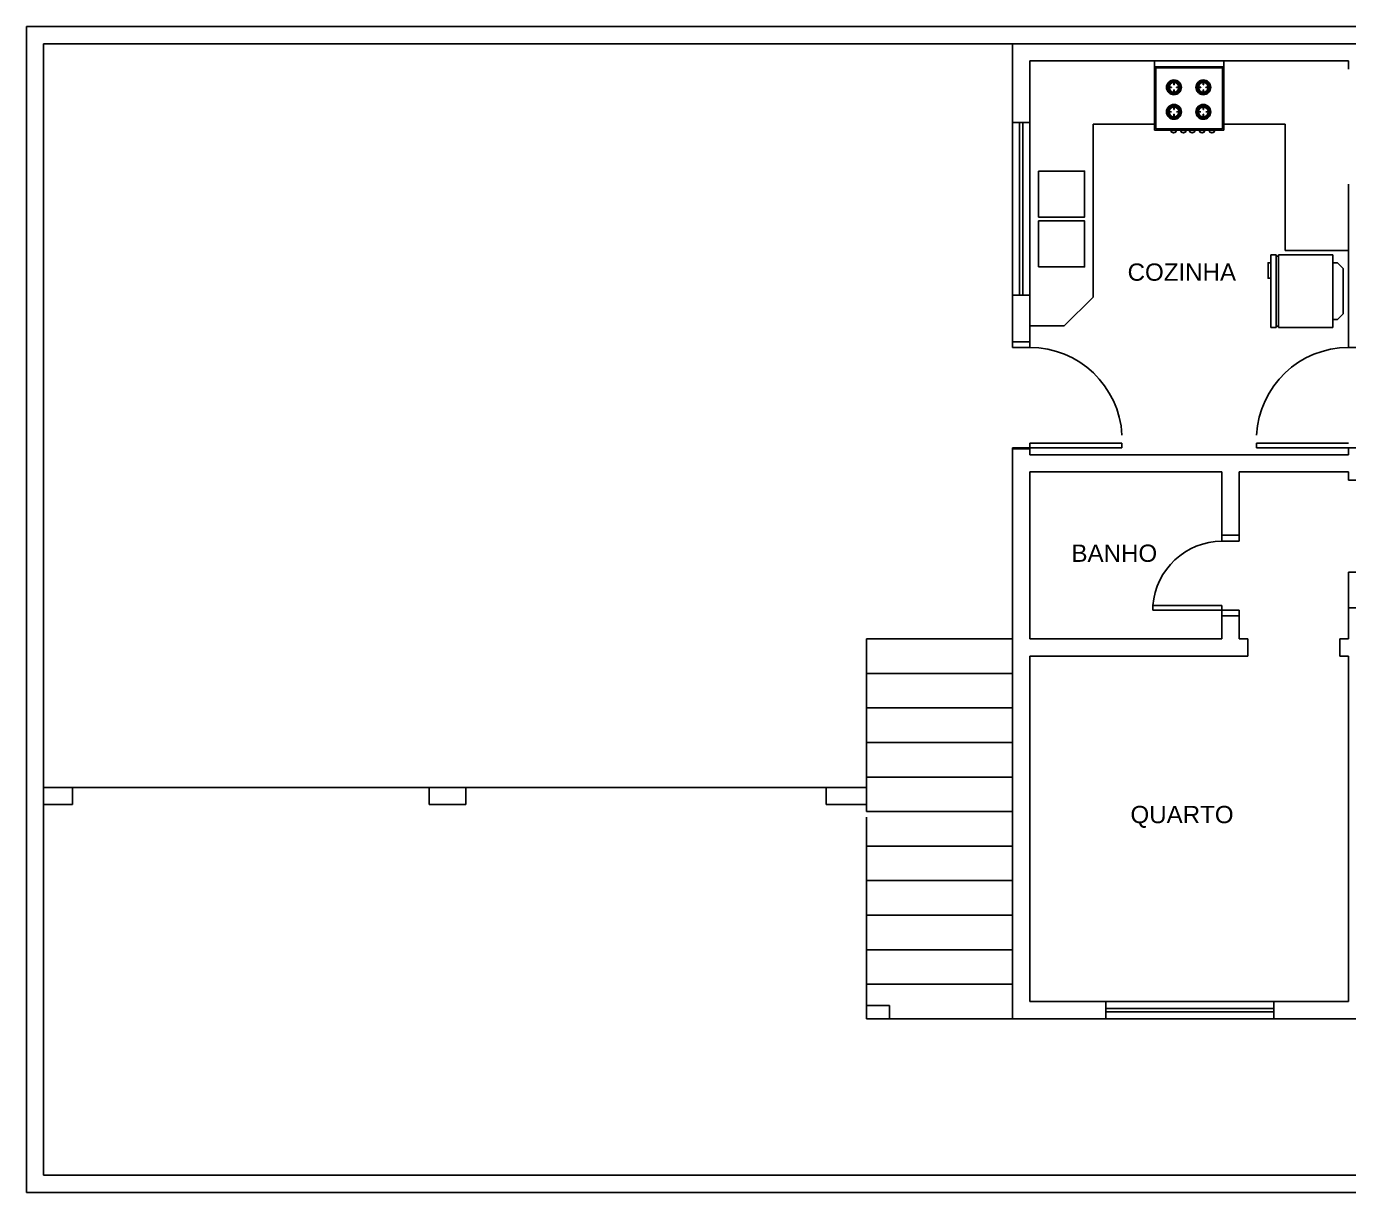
# Model space of a CAD drawing. Extents: x 130 to 509, y 87 to 225.
# Drawn here: x 323.66 to 335.15, y 150.93 to 161.06 of the extents above; entities that cross this region are included whole.
import ezdxf

# ---------------------------------------------------------------- set-up
doc = ezdxf.new("R2010")
doc.units = 0
doc.header["$LTSCALE"] = 7
doc.linetypes.add('HIDDEN', pattern=[0.375, 0.25, -0.125])
for name, color, linetype in [('01', 7, 'CONTINUOUS'), ('01T', 7, 'HIDDEN'), ('02', 2, 'CONTINUOUS'), ('06', 6, 'CONTINUOUS'), ('20T', 2, 'HIDDEN'), ('40', 4, 'CONTINUOUS'), ('60', 1, 'CONTINUOUS')]:
    doc.layers.add(name, color=color, linetype=linetype)
doc.styles.add('ARIAL', font='arial.ttf', dxfattribs={"height": 0.075})

msp = doc.modelspace()

# ---------------------------------------------------------------- linework, layer by layer
at = {"layer": '01'}
for p, q in [((332.376, 160.222), (332.226, 160.222)), ((332.226, 158.722), (332.226, 160.222)), ((332.286, 158.722), (332.286, 160.222)), ((332.316, 160.222), (332.316, 158.722)), ((332.376, 160.222), (332.376, 158.722)), ((332.376, 158.722), (332.226, 158.722)), ((333.036, 152.587), (334.496, 152.587)), ((333.036, 152.587), (333.036, 152.437)), ((333.036, 152.527), (334.496, 152.527)), ((334.496, 152.497), (333.036, 152.497)), ((334.496, 152.587), (334.496, 152.437)), ((334.496, 152.437), (333.036, 152.437))]:
    msp.add_line(p, q, dxfattribs=at)
at = {"layer": '01T'}
for p, q in [((330.956, 152.437), (330.956, 154.297)), ((330.956, 153.937), (332.226, 153.937)), ((330.956, 153.637), (332.226, 153.637)), ((330.956, 153.337), (332.226, 153.337)), ((330.956, 153.037), (332.226, 153.037)), ((330.956, 152.737), (332.226, 152.737)), ((330.956, 152.437), (332.226, 152.437))]:
    msp.add_line(p, q, dxfattribs=at)
at = {"layer": '02'}
for p, q in [((333.461, 160.757), (334.061, 160.757)), ((333.461, 160.157), (333.461, 160.757)), ((333.461, 160.757), (333.461, 160.207)), ((334.061, 160.757), (334.061, 160.157)), ((334.061, 160.757), (334.061, 160.207)), ((333.461, 160.707), (334.061, 160.707)), ((333.471, 160.697), (334.051, 160.697)), ((333.471, 160.167), (333.471, 160.697)), ((334.051, 160.697), (334.051, 160.167)), ((333.608, 160.529), (333.608, 160.527)), ((333.63, 160.549), (333.628, 160.549)), ((333.651, 160.529), (333.651, 160.527)), ((333.862, 160.529), (333.862, 160.527)), ((333.885, 160.549), (333.883, 160.549)), ((333.905, 160.529), (333.905, 160.527)), ((333.63, 160.506), (333.628, 160.506)), ((333.885, 160.506), (333.883, 160.506)), ((333.608, 160.316), (333.608, 160.314)), ((333.63, 160.337), (333.628, 160.337)), ((333.63, 160.294), (333.628, 160.294)), ((333.651, 160.316), (333.651, 160.314)), ((333.862, 160.316), (333.862, 160.314)), ((333.885, 160.337), (333.883, 160.337)), ((333.885, 160.294), (333.883, 160.294)), ((333.905, 160.316), (333.905, 160.314)), ((332.926, 160.207), (332.926, 158.705)), ((332.926, 160.207), (333.461, 160.207)), ((334.061, 160.207), (334.596, 160.207)), ((334.596, 159.112), (334.596, 160.207)), ((333.601, 160.157), (333.461, 160.157)), ((334.051, 160.167), (333.471, 160.167)), ((333.65, 160.157), (333.601, 160.157)), ((333.687, 160.157), (333.65, 160.157)), ((333.736, 160.157), (333.687, 160.157)), ((333.763, 160.157), (333.736, 160.157)), ((333.812, 160.157), (333.763, 160.157)), ((333.848, 160.157), (333.812, 160.157)), ((333.897, 160.157), (333.848, 160.157)), ((333.934, 160.157), (333.897, 160.157)), ((333.983, 160.157), (333.934, 160.157)), ((334.061, 160.157), (333.983, 160.157)), ((334.47, 159.005), (334.47, 159.072)), ((334.47, 159.072), (334.517, 159.072)), ((334.517, 159.062), (334.517, 158.452)), ((334.517, 159.062), (334.537, 159.062)), ((334.537, 159.072), (335.01, 159.072)), ((334.537, 158.452), (334.537, 159.062)), ((335.146, 159.112), (334.596, 159.112)), ((335.01, 159.072), (335.01, 159.005)), ((334.47, 159.005), (334.47, 158.87)), ((335.05, 159.005), (335.01, 159.005)), ((335.05, 159.005), (335.1, 158.955)), ((335.1, 158.56), (335.1, 158.955)), ((334.47, 158.442), (334.47, 158.87)), ((332.926, 158.705), (332.676, 158.455)), ((332.376, 158.455), (332.676, 158.455)), ((334.537, 158.452), (334.517, 158.452)), ((335.01, 158.51), (335.05, 158.51)), ((335.1, 158.56), (335.05, 158.51)), ((334.517, 158.442), (334.47, 158.442)), ((335.01, 158.442), (334.537, 158.442)), ((330.956, 154.237), (330.956, 155.737)), ((330.956, 155.737), (332.226, 155.737)), ((330.956, 155.737), (332.226, 155.737)), ((330.956, 155.437), (332.226, 155.437)), ((330.956, 155.137), (332.226, 155.137)), ((330.956, 154.837), (332.226, 154.837)), ((327.156, 154.447), (324.056, 154.447)), ((330.606, 154.447), (327.476, 154.447)), ((330.956, 154.537), (332.226, 154.537)), ((330.956, 154.237), (332.226, 154.237))]:
    msp.add_line(p, q, dxfattribs=at)
for points in [[(333.608, 160.529), (333.566, 160.529)], [(333.608, 160.527), (333.566, 160.527)], [(333.628, 160.549), (333.628, 160.591)], [(333.63, 160.549), (333.63, 160.591)], [(333.651, 160.529), (333.692, 160.529)], [(333.651, 160.527), (333.692, 160.527)], [(333.862, 160.529), (333.821, 160.529)], [(333.862, 160.527), (333.821, 160.527)], [(333.883, 160.549), (333.883, 160.591)], [(333.885, 160.549), (333.885, 160.591)], [(333.905, 160.529), (333.947, 160.529)], [(333.905, 160.527), (333.947, 160.527)], [(333.628, 160.506), (333.628, 160.465)], [(333.63, 160.506), (333.63, 160.465)], [(333.883, 160.506), (333.883, 160.465)], [(333.885, 160.506), (333.885, 160.465)], [(333.608, 160.316), (333.566, 160.316)], [(333.608, 160.314), (333.566, 160.314)], [(333.628, 160.337), (333.628, 160.378)], [(333.628, 160.294), (333.628, 160.253)], [(333.63, 160.337), (333.63, 160.378)], [(333.63, 160.294), (333.63, 160.253)], [(333.651, 160.316), (333.692, 160.316)], [(333.651, 160.314), (333.692, 160.314)], [(333.862, 160.316), (333.821, 160.316)], [(333.862, 160.314), (333.821, 160.314)], [(333.883, 160.337), (333.883, 160.378)], [(333.883, 160.294), (333.883, 160.253)], [(333.885, 160.337), (333.885, 160.378)], [(333.885, 160.294), (333.885, 160.253)], [(333.905, 160.316), (333.947, 160.316)], [(333.905, 160.314), (333.947, 160.314)], [(334.517, 159.072), (334.517, 159.062)], [(334.537, 159.072), (334.537, 159.062)], [(334.47, 159.005), (334.447, 159.005), (334.447, 158.87), (334.47, 158.87)], [(335.01, 159.005), (335.01, 158.51)], [(334.517, 158.452), (334.517, 158.442)], [(334.537, 158.452), (334.537, 158.442)], [(335.01, 158.51), (335.01, 158.442)]]:
    msp.add_lwpolyline(points, dxfattribs=at)
for points in [[(332.452, 159.801), (332.452, 159.401), (332.852, 159.401), (332.852, 159.801)], [(332.452, 158.968), (332.452, 159.368), (332.852, 159.368), (332.852, 158.968)]]:
    msp.add_lwpolyline(points, close=True, dxfattribs=at)
for centre in [(333.629, 160.528), (333.884, 160.528), (333.629, 160.315), (333.884, 160.315)]:
    msp.add_circle(centre, 0.0647, dxfattribs=at)
for centre, radius, start, end in [((333.629, 160.528), 0.0628, 90.9117, 179.0883), ((333.629, 160.528), 0.0628, 180.9117, 269.0883), ((333.629, 160.528), 0.0529, 91.084, 178.916), ((333.629, 160.528), 0.0529, 181.084, 268.916), ((333.629, 160.528), 0.0429, 91.337, 178.663), ((333.629, 160.528), 0.0429, 181.337, 268.663), ((333.629, 160.528), 0.0628, 0.9117, 89.0883), ((333.629, 160.528), 0.0529, 1.084, 88.916), ((333.629, 160.528), 0.0429, 1.337, 88.663), ((333.629, 160.528), 0.0429, 271.337, 358.663), ((333.629, 160.528), 0.0529, 271.084, 358.916), ((333.629, 160.528), 0.0628, 270.9117, 359.0883), ((333.884, 160.528), 0.0628, 90.9117, 179.0883), ((333.884, 160.528), 0.0628, 180.9117, 269.0883), ((333.884, 160.528), 0.0529, 91.084, 178.916), ((333.884, 160.528), 0.0529, 181.084, 268.916), ((333.884, 160.528), 0.0429, 91.337, 178.663), ((333.884, 160.528), 0.0429, 181.337, 268.663), ((333.884, 160.528), 0.0628, 0.9117, 89.0883), ((333.884, 160.528), 0.0529, 1.084, 88.916), ((333.884, 160.528), 0.0429, 1.337, 88.663), ((333.884, 160.528), 0.0628, 270.9117, 359.0883), ((333.884, 160.528), 0.0529, 271.084, 358.916), ((333.884, 160.528), 0.0429, 271.337, 358.663), ((333.629, 160.315), 0.0628, 90.9117, 179.0883), ((333.629, 160.315), 0.0628, 180.9117, 269.0883), ((333.629, 160.315), 0.0529, 91.084, 178.916), ((333.629, 160.315), 0.0529, 181.084, 268.916), ((333.629, 160.315), 0.0429, 91.337, 178.663), ((333.629, 160.315), 0.0429, 181.337, 268.663), ((333.629, 160.315), 0.0628, 0.9117, 89.0883), ((333.629, 160.315), 0.0529, 1.084, 88.916), ((333.629, 160.315), 0.0429, 1.337, 88.663), ((333.629, 160.315), 0.0429, 271.337, 358.663), ((333.629, 160.315), 0.0529, 271.084, 358.916), ((333.629, 160.315), 0.0628, 270.9117, 359.0883), ((333.884, 160.315), 0.0628, 90.9117, 179.0883), ((333.884, 160.315), 0.0628, 180.9117, 269.0883), ((333.884, 160.315), 0.0529, 91.084, 178.916), ((333.884, 160.315), 0.0529, 181.084, 268.916), ((333.884, 160.315), 0.0429, 91.337, 178.663), ((333.884, 160.315), 0.0429, 181.337, 268.663), ((333.884, 160.315), 0.0628, 0.9117, 89.0883), ((333.884, 160.315), 0.0529, 1.084, 88.916), ((333.884, 160.315), 0.0429, 1.337, 88.663), ((333.884, 160.315), 0.0429, 271.337, 358.663), ((333.884, 160.315), 0.0529, 271.084, 358.916), ((333.884, 160.315), 0.0628, 270.9117, 359.0883), ((333.626, 160.157), 0.0244, 180, 0), ((333.626, 160.157), 0.0214, 180, 0), ((333.711, 160.157), 0.0244, 180, 0), ((333.711, 160.157), 0.0214, 180, 0), ((333.787, 160.157), 0.0244, 180, 0), ((333.787, 160.157), 0.0214, 180, 0), ((333.873, 160.157), 0.0244, 180, 0), ((333.873, 160.157), 0.0214, 180, 0), ((333.959, 160.157), 0.0244, 180, 0), ((333.959, 160.157), 0.0214, 180, 0)]:
    msp.add_arc(centre, radius, start, end, dxfattribs=at)
at = {"layer": '06'}
for p, q in [((323.656, 161.057), (348.706, 161.057)), ((323.656, 150.927), (323.656, 161.057)), ((323.806, 151.077), (323.806, 160.907)), ((332.226, 160.907), (323.806, 160.907)), ((332.226, 160.907), (348.556, 160.907)), ((332.226, 160.907), (332.226, 160.222)), ((332.376, 160.757), (335.146, 160.757)), ((332.376, 160.757), (332.376, 160.222)), ((335.146, 160.757), (335.146, 160.687)), ((335.146, 159.687), (335.146, 158.317)), ((332.226, 158.722), (332.226, 158.317)), ((332.376, 158.722), (332.376, 158.317)), ((332.376, 158.317), (332.226, 158.317)), ((332.226, 157.397), (332.226, 157.337)), ((332.376, 157.387), (332.226, 157.387)), ((332.226, 157.387), (332.226, 152.437)), ((332.376, 157.397), (332.376, 157.337)), ((332.376, 157.337), (332.376, 157.397)), ((332.376, 157.387), (332.376, 157.337)), ((332.376, 157.337), (332.376, 157.387)), ((332.376, 157.337), (335.146, 157.337)), ((332.376, 157.337), (334.196, 157.337)), ((335.146, 157.337), (335.146, 157.397)), ((335.146, 157.397), (335.146, 157.337)), ((332.376, 157.187), (334.046, 157.187)), ((332.376, 157.187), (334.046, 157.187)), ((332.376, 157.187), (332.376, 155.737)), ((334.046, 157.187), (334.046, 156.637)), ((334.046, 157.187), (334.046, 156.637)), ((334.196, 157.187), (335.146, 157.187)), ((334.196, 157.187), (334.196, 156.637)), ((335.146, 157.187), (335.146, 157.117)), ((335.296, 157.117), (335.146, 157.117)), ((334.196, 156.637), (334.046, 156.637)), ((335.296, 156.317), (335.146, 156.317)), ((335.146, 156.317), (335.296, 156.317)), ((335.146, 156.007), (335.146, 156.317)), ((334.046, 155.987), (334.046, 155.737)), ((334.196, 155.937), (334.046, 155.937)), ((334.046, 155.937), (334.046, 155.737)), ((334.196, 155.937), (334.196, 155.737)), ((335.146, 156.007), (338.336, 156.007)), ((335.146, 156.007), (335.146, 155.737)), ((332.376, 155.737), (334.046, 155.737)), ((332.376, 155.737), (334.046, 155.737)), ((334.196, 155.787), (334.196, 155.737)), ((334.196, 155.737), (334.271, 155.737)), ((334.271, 155.737), (334.271, 155.587)), ((334.271, 155.737), (334.271, 155.587)), ((335.071, 155.737), (335.071, 155.587)), ((335.071, 155.737), (335.071, 155.587)), ((335.071, 155.737), (335.146, 155.737)), ((332.376, 155.587), (332.376, 152.587)), ((332.376, 155.587), (334.196, 155.587)), ((332.376, 155.587), (334.271, 155.587)), ((335.071, 155.587), (335.146, 155.587)), ((335.146, 155.587), (335.146, 152.587)), ((323.806, 154.447), (324.056, 154.447)), ((324.056, 154.447), (324.056, 154.297)), ((327.156, 154.447), (327.476, 154.447)), ((327.156, 154.447), (327.476, 154.447)), ((327.156, 154.297), (327.156, 154.447)), ((327.476, 154.447), (327.476, 154.297)), ((330.606, 154.447), (330.956, 154.447)), ((330.606, 154.297), (330.606, 154.447)), ((330.956, 154.447), (330.956, 154.297)), ((324.056, 154.297), (323.806, 154.297)), ((327.476, 154.297), (327.156, 154.297)), ((330.956, 154.297), (330.606, 154.297)), ((330.956, 152.552), (331.156, 152.552)), ((330.956, 152.437), (330.956, 152.552)), ((331.156, 152.552), (331.156, 152.437)), ((333.036, 152.587), (332.376, 152.587)), ((335.146, 152.587), (334.496, 152.587)), ((331.156, 152.437), (330.956, 152.437)), ((333.036, 152.437), (332.226, 152.437)), ((336.751, 152.437), (334.496, 152.437)), ((323.806, 151.077), (348.556, 151.077)), ((323.656, 150.927), (348.706, 150.927))]:
    msp.add_line(p, q, dxfattribs=at)
at = {"layer": '20T'}
for centre, radius, start, end in [((332.376, 157.466), 0.802, 2.9928, 89.9448), ((335.147, 157.466), 0.802, 90.0552, 177.0072), ((334.053, 155.978), 0.609, 90.641, 175.4092)]:
    msp.add_arc(centre, radius, start, end, dxfattribs=at)
at = {"layer": '40'}
for p, q in [((332.226, 158.267), (332.226, 158.317)), ((332.226, 158.267), (332.376, 158.267)), ((332.376, 158.267), (332.376, 158.317)), ((335.146, 158.267), (335.146, 158.317)), ((335.296, 158.267), (335.146, 158.267)), ((332.376, 157.437), (333.176, 157.437)), ((332.376, 157.437), (332.376, 157.387)), ((333.176, 157.397), (333.176, 157.437)), ((335.146, 157.437), (334.346, 157.437)), ((334.346, 157.397), (334.346, 157.437)), ((332.226, 157.397), (333.176, 157.397)), ((335.296, 157.397), (334.346, 157.397)), ((334.046, 156.587), (334.046, 156.637)), ((334.196, 156.587), (334.196, 156.637)), ((334.196, 156.587), (334.046, 156.587)), ((333.446, 155.987), (333.446, 156.027)), ((334.046, 156.027), (333.446, 156.027)), ((334.196, 155.987), (333.446, 155.987)), ((334.046, 156.027), (334.046, 155.937)), ((334.196, 155.987), (334.196, 155.937))]:
    msp.add_line(p, q, dxfattribs=at)
at = {"layer": '60'}
for p, q in [((332.226, 158.317), (332.226, 158.367)), ((332.226, 158.317), (332.376, 158.317)), ((334.196, 155.937), (334.046, 155.937))]:
    msp.add_line(p, q, dxfattribs=at)

# ---------------------------------------------------------------- texts
at = {"layer": '02', "style": 'ARIAL'}
for s, p in [('COZINHA', (333.226, 158.848)), ('BANHO', (332.738, 156.406)), ('QUARTO ', (333.251, 154.136))]:
    msp.add_text(s, height=0.15, dxfattribs=at).set_placement(p)

doc.saveas('drawing.dxf')
